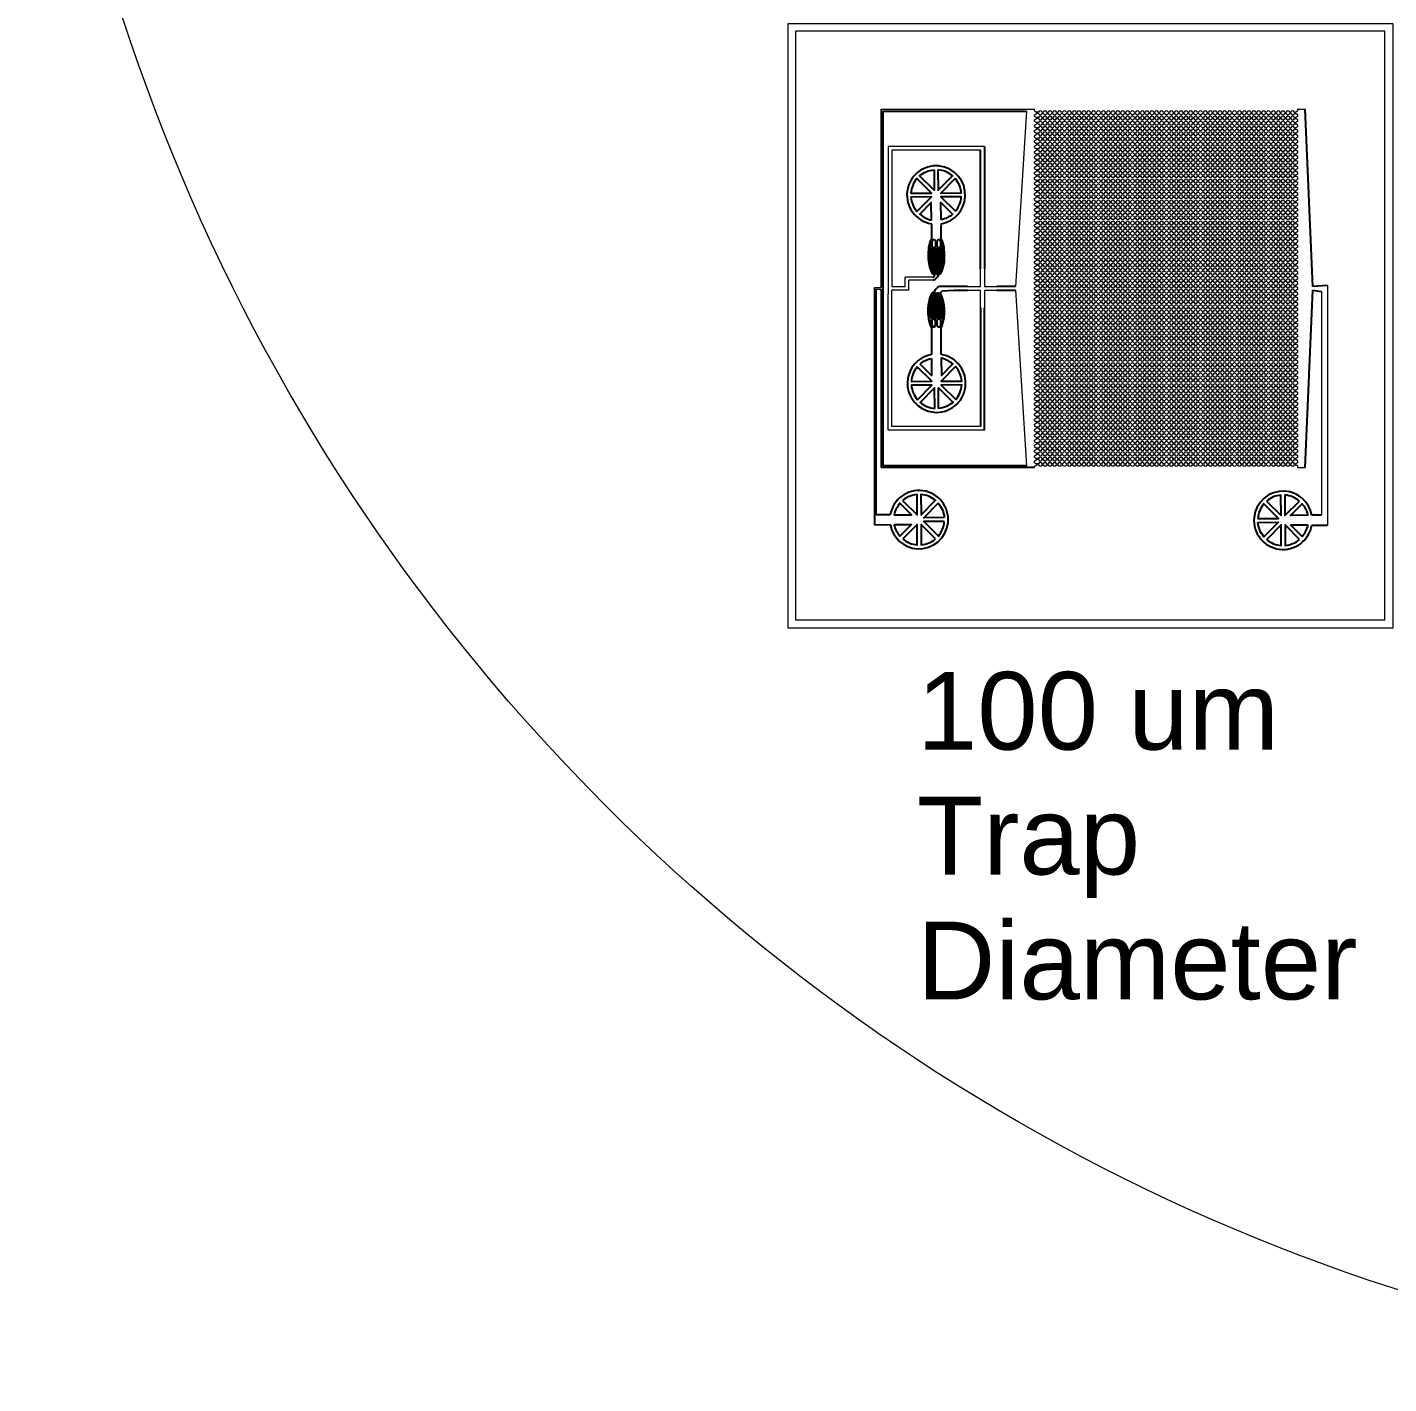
# Model space of a CAD drawing. Extents: x 4056 to 105656, y 4120 to 105720.
# Drawn here: x 4056 to 39093, y 4120 to 39020 of the extents above; entities that cross this region are included whole.
import ezdxf

# ---------------------------------------------------------------- set-up
doc = ezdxf.new("R2010")
doc.units = 13
doc.header["$MEASUREMENT"] = 0
doc.layers.add('Main Layer', color=7, linetype='Continuous', lineweight=0)
doc.styles.get("Standard").update_dxf_attribs({"font": 'Arial.ttf'})

# ---------------------------------------------------------------- blocks, each defined once
blk = doc.blocks.new('*U120')
at = {"lineweight": 0}
for p, q in [((48, 15), (77, 15)), ((48, -15), (77, -15))]:
    blk.add_line(p, q, dxfattribs=at)
for start, end in [(17.4576, 162.5424), (197.4576, 342.5424)]:
    blk.add_arc((0, 0), 50, start, end, dxfattribs=at)
blk = doc.blocks.new('*U121')
at = {"color": 0, "linetype": 'ByBlock', "lineweight": -2, "transparency": 16777216}
for p in [(0, 0), (125, 0), (250, 0), (375, 0), (500, 0), (625, 0), (750, 0), (875, 0), (1000, 0), (1125, 0), (1250, 0), (1375, 0), (1500, 0), (1625, 0), (1750, 0), (1875, 0), (2000, 0), (2125, 0), (2250, 0), (2375, 0), (2500, 0), (2625, 0), (2750, 0), (2875, 0), (3000, 0), (3125, 0), (3250, 0), (3375, 0), (3500, 0), (3625, 0), (3750, 0), (3875, 0), (4000, 0), (4125, 0), (4250, 0), (4375, 0), (4500, 0), (4625, 0), (4750, 0), (4875, 0), (5000, 0), (5125, 0), (5250, 0), (5375, 0), (5500, 0), (5625, 0), (5750, 0), (5875, 0), (6000, 0), (6125, 0), (6250, 0), (6375, 0), (6500, 0)]:
    blk.add_blockref('*U120', p, dxfattribs=at)
blk = doc.blocks.new('*U118')
at = {"lineweight": 0}
for p, q in [((-148, -355), (-98, -390)), ((-148, -455), (-98, -420)), ((-148, -490), (-148, -455)), ((-48, -390), (-98, -390)), ((-48, -420), (-98, -420)), ((6627, -355), (6577, -390)), ((6627, -455), (6577, -420)), ((6627, -490), (6627, -455))]:
    blk.add_line(p, q, dxfattribs=at)
blk.add_blockref('*U121', (0, -405), dxfattribs=at)
blk = doc.blocks.new('*U119')
at = {"color": 0, "linetype": 'ByBlock', "lineweight": -2, "transparency": 16777216}
for p in [(0, 9045), (0, 8910), (0, 8775), (0, 8640), (0, 8505), (0, 8370), (0, 8235), (0, 8100), (0, 7965), (0, 7830), (0, 7695), (0, 7560), (0, 7425), (0, 7290), (0, 7155), (0, 7020), (0, 6885), (0, 6750), (0, 6615), (0, 6480), (0, 6345), (0, 6210), (0, 6075), (0, 5940), (0, 5805), (0, 5670), (0, 5535), (0, 5400), (0, 5265), (0, 5130), (0, 4995), (0, 4860), (0, 4725), (0, 4590), (0, 4455), (0, 4320), (0, 4185), (0, 4050), (0, 3915), (0, 3780), (0, 3645), (0, 3510), (0, 3375), (0, 3240), (0, 3105), (0, 2970), (0, 2835), (0, 2700), (0, 2565), (0, 2430), (0, 2295), (0, 2160), (0, 2025), (0, 1890), (0, 1755), (0, 1620), (0, 1485), (0, 1350), (0, 1215), (0, 1080), (0, 945), (0, 810), (0, 675), (0, 540), (0, 405), (0, 270), (0, 135), (0, 0)]:
    blk.add_blockref('*U118', p, dxfattribs=at)

msp = doc.modelspace()

# ---------------------------------------------------------------- linework, layer by layer
at = {"lineweight": 0}
for p, q in [((23836, 23764), (23836, 38920)), ((38993, 38920), (23836, 38920)), ((38993, 23764), (38993, 38920)), ((26030, 36915), (29975, 36915)), ((29774, 36865), (29483, 32353)), ((29975, 36870), (29975, 36915)), ((36750, 36870), (36750, 36915)), ((36769, 36915), (36750, 36915)), ((36769, 36915), (36938, 36915)), ((28686, 35956), (26209, 35956)), ((26209, 35956), (26209, 32159)), ((28586, 35856), (26309, 35856)), ((26309, 35856), (26309, 32353)), ((27573, 33919), (27572, 33965)), ((26646, 32353), (26646, 32586)), ((27359, 32586), (26646, 32586)), ((28586, 32353), (28586, 32803)), ((28686, 32803), (28686, 32353)), ((25856, 32328), (26030, 32328)), ((25906, 32278), (26030, 32278)), ((26309, 32353), (26646, 32353)), ((26309, 28750), (26309, 32253)), ((26746, 32253), (26309, 32253)), ((27365, 32511), (26746, 32511)), ((26746, 32253), (26746, 32511)), ((28251, 32353), (28586, 32353)), ((28251, 32253), (28586, 32253)), ((28586, 31803), (28586, 32253)), ((28686, 32353), (29006, 32353)), ((28686, 32253), (29006, 32253)), ((28686, 32253), (28686, 31803)), ((29483, 32253), (29774, 27740)), ((37136, 32253), (37136, 32253)), ((37513, 32375), (37513, 26210)), ((26209, 28650), (26209, 32159)), ((37361, 32222), (37361, 26465)), ((28586, 28750), (26309, 28750)), ((28686, 28650), (26209, 28650)), ((36750, 27690), (36938, 27690)), ((38993, 23764), (23836, 23764))]:
    msp.add_line(p, q, dxfattribs=at)
for p, q in [((26030, 36915), (26030, 32328)), ((26080, 27740), (26080, 36865)), ((26080, 36865), (29774, 36865)), ((37136, 32353), (36938, 36915)), ((28586, 32803), (28586, 35856)), ((28686, 35956), (28686, 32803)), ((27323, 33964), (27324, 33668)), ((27324, 33668), (27324, 33575)), ((27574, 33576), (27573, 33919)), ((27248, 33316), (27239, 33215)), ((27252, 33356), (27248, 33316)), ((27294, 33516), (27252, 33356)), ((27324, 33575), (27294, 33516)), ((27606, 33518), (27574, 33576)), ((27649, 33358), (27606, 33518)), ((27653, 33318), (27649, 33358)), ((27663, 33218), (27653, 33318)), ((27239, 33215), (27239, 33083)), ((27239, 33083), (27248, 32984)), ((27248, 32984), (27255, 32948)), ((27255, 32948), (27270, 32868)), ((27635, 32869), (27650, 32949)), ((27650, 32949), (27656, 32986)), ((27656, 32986), (27664, 33086)), ((27664, 33086), (27663, 33218)), ((27270, 32868), (27276, 32845)), ((27276, 32845), (27290, 32801)), ((27290, 32801), (27296, 32785)), ((27296, 32785), (27310, 32753)), ((27310, 32753), (27353, 32673)), ((27353, 32673), (27404, 32638)), ((27504, 32638), (27554, 32675)), ((27554, 32675), (27597, 32754)), ((27597, 32754), (27611, 32787)), ((27611, 32787), (27616, 32803)), ((27616, 32803), (27629, 32847)), ((27629, 32847), (27635, 32869)), ((25856, 32328), (25856, 26222)), ((25906, 26472), (25906, 32278)), ((26030, 32278), (26030, 27690)), ((27875, 32353), (27533, 32351)), ((27545, 32189), (27597, 32241)), ((27597, 32241), (27905, 32253)), ((27975, 32353), (27875, 32353)), ((27905, 32253), (28251, 32253)), ((28251, 32353), (27975, 32353)), ((29483, 32353), (29006, 32353)), ((29006, 32253), (29483, 32253)), ((36938, 27690), (37136, 32253)), ((37513, 32375), (37136, 32353)), ((37136, 32253), (37361, 32222)), ((27248, 31913), (27242, 31877)), ((27263, 31993), (27248, 31913)), ((27268, 32015), (27263, 31993)), ((27282, 32059), (27268, 32015)), ((27287, 32076), (27282, 32059)), ((27301, 32108), (27287, 32076)), ((27344, 32188), (27301, 32108)), ((27394, 32224), (27344, 32188)), ((27588, 32109), (27545, 32189)), ((27602, 32077), (27588, 32109)), ((27608, 32061), (27602, 32077)), ((27621, 32017), (27608, 32061)), ((27627, 31995), (27621, 32017)), ((27643, 31915), (27627, 31995)), ((27649, 31879), (27643, 31915)), ((27242, 31877), (27233, 31777)), ((27233, 31777), (27235, 31645)), ((27235, 31645), (27245, 31545)), ((27245, 31545), (27249, 31505)), ((27646, 31507), (27650, 31547)), ((27659, 31779), (27649, 31879)), ((27650, 31547), (27659, 31647)), ((27659, 31647), (27659, 31779)), ((28586, 31803), (28586, 28750)), ((28686, 28650), (28686, 31803)), ((27249, 31505), (27292, 31344)), ((27292, 31344), (27323, 31286)), ((27323, 31286), (27327, 30601)), ((27573, 31287), (27604, 31346)), ((27574, 31194), (27573, 31287)), ((27577, 30603), (27574, 31194)), ((27604, 31346), (27646, 31507)), ((29975, 27690), (26030, 27690)), ((29774, 27740), (26080, 27740)), ((26266, 26473), (25906, 26472)), ((37361, 26465), (37112, 26464)), ((25856, 26222), (26268, 26223)), ((37113, 26214), (37513, 26210))]:
    msp.add_line(p, q)
msp.add_lwpolyline([(23636, 39120), (39193, 39120), (39193, 23564), (23636, 23564)], close=True, dxfattribs=at)
for points in [[(26948, 35125, 0.159174), (26796, 34751), (27323, 34753), (26947, 35126), (26948, 35125)], [(27391, 35352), (27393, 34825), (27017, 35197), (27019, 35196, -0.159174), (27391, 35352, 3734.089472)], [(27491, 35352), (27493, 34825), (27864, 35200, 0.159174), (27491, 35352, -3734.089472)], [(27935, 35129), (27564, 34755), (28092, 34757, 0.159174), (27935, 35129, 0.000114)], [(26952, 34279), (27323, 34653), (26796, 34651, 0.159174), (26952, 34279, -0.000581)], [(27322, 34055), (27320, 34508), (27023, 34208, 0.092093), (27322, 34055, 1291.273736)], [(27940, 34284, 0.159174), (28092, 34657), (27565, 34655), (27940, 34284)], [(27572, 34067), (27570, 34509), (27869, 34213, -0.129437), (27572, 34067, 5438.346978)], [(27327, 30500), (27329, 30057), (27030, 30354, -0.129437), (27327, 30500, 5438.346978)], [(27577, 30511), (27579, 30059), (27876, 30358, 0.092093), (27577, 30511, 1291.273736)], [(26960, 30283, 0.159174), (26807, 29909), (27334, 29912), (26960, 30283)], [(27947, 30288), (27576, 29913), (28103, 29916, 0.159174), (27947, 30288, -0.000581)], [(26964, 29437), (27335, 29812), (26808, 29809, 0.159174), (26964, 29437, 0.000114)], [(27951, 29442, 0.159174), (28104, 29816), (27576, 29813), (27952, 29441), (27951, 29442)], [(27409, 29214), (27406, 29741), (27035, 29367, 0.159174), (27409, 29214, -3734.089472)], [(27509, 29215), (27506, 29742), (27882, 29369), (27881, 29371, -0.159174), (27509, 29215, 3734.089472)], [(26581, 26843), (26956, 26472), (26953, 26999, 0.159174), (26581, 26843, -0.000581)], [(27427, 26847, 0.159174), (27053, 27000), (27056, 26473), (27428, 26849), (27427, 26847)], [(35947, 26827), (36322, 26456), (36319, 26983, 0.159174), (35947, 26827, 0.000114)], [(36793, 26831, 0.159174), (36419, 26984), (36422, 26456), (36793, 26831)], [(26358, 26473), (26810, 26476), (26511, 26772, 0.092093), (26358, 26473, 1291.273736)], [(27654, 26405), (27127, 26402), (27499, 26778), (27498, 26777, -0.159174), (27654, 26405, 3734.089472)], [(35724, 26382), (36252, 26385), (35877, 26756, 0.159174), (35724, 26382, -3734.089472)], [(37010, 26464), (36568, 26461), (36864, 26761, -0.129437), (37010, 26464, 5438.346978)], [(27655, 26305), (27127, 26302), (27502, 25931, 0.159174), (27655, 26305, -3734.089472)], [(35725, 26282), (36252, 26285), (35880, 25909), (35881, 25910, -0.159174), (35725, 26282, 3734.089472)], [(26369, 26224), (26811, 26226), (26515, 25926, -0.129437), (26369, 26224, 5438.346978)], [(26586, 25856, 0.159174), (26960, 25703), (26957, 26231), (26586, 25856)], [(27432, 25860), (27057, 26231), (27060, 25704, 0.159174), (27432, 25860, 0.000114)], [(35952, 25840, 0.159174), (36326, 25687), (36323, 26215), (35951, 25838), (35952, 25840)], [(36798, 25844), (36423, 26215), (36426, 25688, 0.159174), (36798, 25844, -0.000581)], [(37021, 26214), (36569, 26211), (36868, 25915, 0.092093), (37021, 26214, 1291.273736)]]:
    msp.add_lwpolyline(points, format="xyb", close=True)
for points in [[(27278, 33236), (27278, 33296), (27263, 33316), (27256, 33316), (27247, 33216), (27263, 33216)], [(27302, 33508), (27261, 33347), (27272, 33347), (27302, 33387)], [(27272, 33347), (27269, 33347)], [(27309, 33316), (27294, 33296), (27294, 33236), (27309, 33216), (27329, 33216), (27344, 33236), (27344, 33296), (27329, 33316)], [(27334, 33507), (27334, 33387), (27364, 33348), (27404, 33348), (27434, 33388), (27434, 33508), (27404, 33548), (27364, 33548)], [(27375, 33316), (27360, 33296), (27360, 33236), (27375, 33216), (27395, 33216), (27410, 33236), (27410, 33296), (27395, 33316)], [(27404, 33348), (27364, 33348)], [(27441, 33316), (27426, 33296), (27426, 33236), (27441, 33216), (27461, 33217), (27476, 33237), (27476, 33297), (27461, 33317)], [(27466, 33508), (27466, 33388), (27496, 33348), (27536, 33348), (27566, 33389), (27566, 33509), (27536, 33548), (27496, 33548)], [(27507, 33317), (27492, 33297), (27492, 33237), (27507, 33217), (27527, 33217), (27542, 33237), (27542, 33297), (27527, 33317)], [(27536, 33348), (27496, 33348)], [(27573, 33317), (27558, 33297), (27558, 33237), (27573, 33217), (27593, 33217), (27608, 33237), (27608, 33297), (27593, 33317)], [(27598, 33510), (27640, 33349), (27628, 33349), (27598, 33389)], [(27624, 33297), (27624, 33237), (27639, 33217), (27655, 33218), (27645, 33317), (27639, 33317)], [(27628, 33349), (27632, 33349)], [(27247, 33216), (27263, 33216)], [(27279, 33064), (27279, 33004), (27264, 32984), (27256, 32984), (27247, 33084), (27264, 33084)], [(27276, 33200), (27261, 33180), (27262, 33120), (27277, 33100), (27297, 33100), (27312, 33120), (27311, 33180), (27296, 33200)], [(27297, 32968), (27277, 32968), (27263, 32948), (27278, 32868), (27298, 32868), (27313, 32888), (27313, 32948)], [(27297, 33100), (27277, 33100)], [(27310, 33084), (27295, 33064), (27295, 33004), (27310, 32984), (27330, 32984), (27345, 33004), (27345, 33064), (27330, 33084)], [(27329, 33216), (27309, 33216)], [(27330, 32984), (27310, 32984)], [(27342, 33200), (27327, 33180), (27328, 33120), (27343, 33100), (27363, 33100), (27378, 33120), (27377, 33180), (27362, 33200)], [(27343, 32968), (27329, 32948), (27329, 32888), (27344, 32868), (27364, 32868), (27379, 32888), (27379, 32948), (27363, 32968)], [(27363, 33100), (27343, 33100)], [(27376, 33084), (27361, 33064), (27361, 33004), (27376, 32984), (27396, 32984), (27411, 33004), (27411, 33064), (27396, 33084)], [(27395, 33216), (27375, 33216)], [(27396, 32984), (27376, 32984)], [(27408, 33200), (27393, 33180), (27394, 33120), (27409, 33100), (27429, 33100), (27444, 33120), (27443, 33180), (27428, 33200)], [(27409, 32968), (27395, 32948), (27395, 32888), (27410, 32868), (27430, 32868), (27445, 32888), (27445, 32948), (27429, 32968)], [(27429, 33100), (27409, 33100)], [(27442, 33084), (27427, 33064), (27427, 33004), (27442, 32984), (27462, 32985), (27477, 33005), (27477, 33065), (27462, 33085)], [(27461, 33217), (27441, 33216)], [(27462, 32985), (27442, 32984)], [(27474, 33201), (27459, 33181), (27460, 33121), (27475, 33101), (27495, 33101), (27510, 33121), (27509, 33181), (27494, 33201)], [(27475, 32969), (27461, 32949), (27461, 32889), (27476, 32869), (27496, 32869), (27511, 32889), (27511, 32949), (27495, 32969)], [(27495, 33101), (27475, 33101)], [(27508, 33085), (27493, 33065), (27493, 33005), (27508, 32985), (27528, 32985), (27543, 33005), (27543, 33065), (27528, 33085)], [(27527, 33217), (27507, 33217)], [(27528, 32985), (27508, 32985)], [(27540, 33201), (27525, 33181), (27526, 33121), (27541, 33101), (27561, 33101), (27576, 33121), (27575, 33181), (27560, 33201)], [(27541, 32969), (27527, 32949), (27527, 32889), (27542, 32869), (27562, 32869), (27577, 32889), (27577, 32949), (27561, 32969)], [(27561, 33101), (27541, 33101)], [(27574, 33085), (27559, 33065), (27559, 33005), (27574, 32985), (27594, 32985), (27609, 33005), (27609, 33065), (27594, 33085)], [(27593, 33217), (27573, 33217)], [(27594, 32985), (27574, 32985)], [(27606, 33201), (27591, 33181), (27592, 33121), (27607, 33101), (27627, 33101), (27642, 33121), (27641, 33181), (27626, 33201)], [(27627, 32969), (27607, 32969), (27593, 32949), (27593, 32889), (27608, 32869), (27627, 32869), (27643, 32949)], [(27627, 33101), (27607, 33101)], [(27625, 33065), (27625, 33005), (27640, 32985), (27648, 32985), (27656, 33086), (27640, 33085)], [(27639, 33217), (27655, 33218)], [(27640, 32985), (27648, 32985)], [(27278, 32868), (27298, 32868)], [(27316, 32845), (27309, 32835), (27309, 32805), (27317, 32795), (27327, 32795), (27334, 32805), (27334, 32835), (27326, 32845)], [(27327, 32795), (27317, 32795)], [(27333, 32787), (27326, 32777), (27326, 32747), (27333, 32737), (27343, 32738), (27351, 32748), (27351, 32778), (27343, 32788)], [(27343, 32738), (27333, 32737)], [(27349, 32846), (27342, 32836), (27342, 32806), (27350, 32796), (27360, 32796), (27367, 32806), (27367, 32836), (27359, 32846)], [(27368, 32690), (27368, 32720), (27360, 32730), (27350, 32730), (27343, 32720), (27361, 32681)], [(27364, 32868), (27344, 32868)], [(27360, 32796), (27350, 32796)], [(27366, 32788), (27359, 32778), (27359, 32748), (27366, 32738), (27376, 32738), (27384, 32748), (27384, 32778), (27376, 32788)], [(27376, 32738), (27366, 32738)], [(27382, 32846), (27375, 32836), (27375, 32806), (27383, 32796), (27393, 32796), (27400, 32806), (27400, 32836), (27392, 32846)], [(27383, 32730), (27376, 32720), (27376, 32690), (27383, 32680), (27393, 32680), (27401, 32690), (27401, 32720), (27393, 32730)], [(27393, 32796), (27383, 32796)], [(27393, 32680), (27383, 32680)], [(27399, 32788), (27392, 32778), (27392, 32748), (27399, 32738), (27409, 32738), (27417, 32748), (27417, 32778), (27409, 32788)], [(27409, 32738), (27399, 32738)], [(27415, 32846), (27408, 32836), (27408, 32806), (27416, 32796), (27426, 32796), (27433, 32806), (27433, 32836), (27425, 32846)], [(27416, 32730), (27409, 32720), (27409, 32690), (27416, 32680), (27426, 32680), (27434, 32690), (27434, 32720), (27426, 32730)], [(27430, 32868), (27410, 32868)], [(27426, 32796), (27416, 32796)], [(27426, 32680), (27416, 32680)], [(27432, 32788), (27425, 32778), (27425, 32748), (27432, 32738), (27442, 32738), (27450, 32748), (27450, 32778), (27442, 32788)], [(27442, 32738), (27432, 32738)], [(27448, 32846), (27441, 32836), (27441, 32806), (27449, 32796), (27459, 32796), (27466, 32806), (27466, 32836), (27458, 32846)], [(27449, 32730), (27442, 32720), (27442, 32690), (27449, 32680), (27459, 32680), (27467, 32690), (27467, 32720), (27459, 32730)], [(27459, 32796), (27449, 32796)], [(27459, 32680), (27449, 32680)], [(27465, 32788), (27458, 32778), (27458, 32748), (27465, 32738), (27475, 32738), (27483, 32748), (27483, 32778), (27475, 32788)], [(27475, 32738), (27465, 32738)], [(27481, 32846), (27474, 32836), (27474, 32806), (27482, 32796), (27492, 32796), (27499, 32806), (27499, 32836), (27491, 32846)], [(27482, 32730), (27475, 32720), (27475, 32690), (27482, 32680), (27492, 32680), (27500, 32690), (27500, 32720), (27492, 32730)], [(27496, 32869), (27476, 32869)], [(27492, 32796), (27482, 32796)], [(27492, 32680), (27482, 32680)], [(27498, 32788), (27491, 32778), (27491, 32748), (27498, 32738), (27508, 32738), (27516, 32748), (27516, 32778), (27508, 32788)], [(27508, 32738), (27498, 32738)], [(27514, 32846), (27507, 32836), (27507, 32806), (27515, 32796), (27525, 32796), (27532, 32806), (27532, 32836), (27524, 32846)], [(27515, 32730), (27508, 32720), (27508, 32690), (27515, 32680), (27525, 32680), (27533, 32690), (27533, 32720), (27525, 32730)], [(27525, 32796), (27515, 32796)], [(27525, 32680), (27515, 32680)], [(27531, 32788), (27524, 32778), (27524, 32748), (27531, 32738), (27541, 32739), (27549, 32749), (27549, 32779), (27541, 32789)], [(27541, 32739), (27531, 32738)], [(27547, 32847), (27540, 32837), (27540, 32807), (27548, 32797), (27558, 32797), (27565, 32807), (27565, 32837), (27557, 32847)], [(27541, 32691), (27547, 32682), (27566, 32721), (27558, 32731), (27548, 32731), (27541, 32721)], [(27562, 32869), (27542, 32869)], [(27558, 32797), (27548, 32797)], [(27564, 32789), (27557, 32779), (27557, 32749), (27564, 32739), (27574, 32739), (27582, 32749), (27582, 32779), (27574, 32789)], [(27574, 32739), (27564, 32739)], [(27580, 32847), (27573, 32837), (27573, 32807), (27581, 32797), (27591, 32797), (27598, 32807), (27598, 32837), (27590, 32847)], [(27591, 32797), (27581, 32797)], [(27627, 32869), (27608, 32869)], [(27270, 31893), (27290, 31893), (27305, 31913), (27305, 31973), (27290, 31993), (27271, 31993), (27255, 31913)], [(27271, 31993), (27290, 31993)], [(27317, 32016), (27325, 32026), (27325, 32056), (27317, 32066), (27307, 32065), (27300, 32055), (27300, 32025), (27307, 32015)], [(27307, 32065), (27317, 32066)], [(27334, 32074), (27341, 32084), (27341, 32114), (27333, 32124), (27323, 32124), (27316, 32114), (27316, 32084), (27324, 32074)], [(27356, 31893), (27371, 31913), (27371, 31973), (27356, 31993), (27336, 31993), (27321, 31973), (27321, 31913), (27336, 31893)], [(27323, 32124), (27333, 32124)], [(27357, 32172), (27351, 32180), (27332, 32142), (27340, 32132), (27350, 32132), (27357, 32142)], [(27350, 32016), (27358, 32026), (27358, 32056), (27350, 32066), (27340, 32066), (27333, 32056), (27333, 32026), (27340, 32016)], [(27336, 31993), (27356, 31993)], [(27340, 32066), (27350, 32066)], [(27367, 32074), (27374, 32084), (27374, 32114), (27366, 32124), (27356, 32124), (27349, 32114), (27349, 32084), (27357, 32074)], [(27356, 32124), (27366, 32124)], [(27383, 32132), (27390, 32142), (27390, 32172), (27383, 32182), (27373, 32182), (27365, 32172), (27365, 32142), (27373, 32132)], [(27383, 32016), (27391, 32026), (27391, 32056), (27383, 32066), (27373, 32066), (27366, 32056), (27366, 32026), (27373, 32016)], [(27373, 32182), (27383, 32182)], [(27373, 32066), (27383, 32066)], [(27400, 32074), (27407, 32084), (27407, 32114), (27399, 32124), (27389, 32124), (27382, 32114), (27382, 32084), (27390, 32074)], [(27422, 31894), (27437, 31914), (27437, 31974), (27422, 31994), (27402, 31993), (27387, 31973), (27387, 31913), (27402, 31893)], [(27389, 32124), (27399, 32124)], [(27416, 32132), (27423, 32142), (27423, 32172), (27416, 32182), (27406, 32182), (27398, 32172), (27398, 32142), (27406, 32132)], [(27416, 32016), (27424, 32026), (27424, 32056), (27416, 32066), (27406, 32066), (27399, 32056), (27399, 32026), (27406, 32016)], [(27402, 31993), (27422, 31994)], [(27406, 32182), (27416, 32182)], [(27406, 32066), (27416, 32066)], [(27433, 32074), (27440, 32084), (27440, 32114), (27432, 32124), (27422, 32124), (27415, 32114), (27415, 32084), (27423, 32074)], [(27422, 32124), (27432, 32124)], [(27449, 32132), (27456, 32142), (27456, 32172), (27449, 32182), (27439, 32182), (27431, 32172), (27431, 32142), (27439, 32132)], [(27449, 32016), (27457, 32026), (27457, 32056), (27449, 32066), (27439, 32066), (27432, 32056), (27432, 32026), (27439, 32016)], [(27439, 32182), (27449, 32182)], [(27439, 32066), (27449, 32066)], [(27466, 32074), (27473, 32084), (27473, 32114), (27465, 32124), (27455, 32124), (27448, 32114), (27448, 32084), (27456, 32074)], [(27488, 31894), (27503, 31914), (27503, 31974), (27488, 31994), (27468, 31994), (27453, 31974), (27453, 31914), (27468, 31894)], [(27455, 32124), (27465, 32124)], [(27482, 32132), (27489, 32142), (27489, 32172), (27482, 32182), (27472, 32182), (27464, 32172), (27464, 32142), (27472, 32132)], [(27482, 32016), (27490, 32026), (27490, 32056), (27482, 32066), (27472, 32066), (27465, 32056), (27465, 32026), (27472, 32016)], [(27468, 31994), (27488, 31994)], [(27472, 32182), (27482, 32182)], [(27472, 32066), (27482, 32066)], [(27499, 32074), (27506, 32084), (27506, 32114), (27498, 32124), (27488, 32124), (27481, 32114), (27481, 32084), (27489, 32074)], [(27488, 32124), (27498, 32124)], [(27515, 32132), (27522, 32143), (27522, 32173), (27515, 32182), (27505, 32182), (27497, 32172), (27497, 32142), (27505, 32132)], [(27515, 32016), (27523, 32027), (27523, 32057), (27515, 32066), (27505, 32066), (27498, 32056), (27498, 32026), (27505, 32016)], [(27505, 32182), (27515, 32182)], [(27505, 32066), (27515, 32066)], [(27532, 32075), (27539, 32085), (27539, 32115), (27531, 32125), (27521, 32125), (27514, 32114), (27514, 32084), (27522, 32075)], [(27554, 31894), (27569, 31914), (27569, 31974), (27554, 31994), (27534, 31994), (27519, 31974), (27519, 31914), (27534, 31894)], [(27521, 32125), (27531, 32125)], [(27530, 32173), (27530, 32143), (27538, 32133), (27548, 32133), (27555, 32143), (27537, 32181)], [(27548, 32017), (27556, 32027), (27556, 32057), (27548, 32067), (27538, 32067), (27531, 32057), (27531, 32027), (27538, 32017)], [(27534, 31994), (27554, 31994)], [(27538, 32067), (27548, 32067)], [(27565, 32075), (27572, 32085), (27572, 32115), (27564, 32125), (27554, 32125), (27547, 32115), (27547, 32085), (27555, 32075)], [(27554, 32125), (27564, 32125)], [(27581, 32017), (27589, 32027), (27589, 32057), (27581, 32067), (27571, 32067), (27564, 32057), (27564, 32027), (27571, 32017)], [(27571, 32067), (27581, 32067)], [(27600, 31894), (27620, 31895), (27635, 31915), (27619, 31995), (27600, 31994), (27585, 31974), (27585, 31914)], [(27619, 31995), (27600, 31994)], [(27273, 31797), (27273, 31857), (27257, 31877), (27250, 31877), (27241, 31777), (27258, 31777)], [(27274, 31565), (27274, 31625), (27259, 31645), (27243, 31645), (27253, 31545), (27259, 31545)], [(27259, 31645), (27243, 31645)], [(27257, 31877), (27250, 31877)], [(27291, 31661), (27306, 31681), (27306, 31741), (27291, 31761), (27271, 31761), (27256, 31741), (27256, 31681), (27271, 31661)], [(27271, 31761), (27291, 31761)], [(27324, 31777), (27339, 31797), (27339, 31857), (27323, 31877), (27303, 31877), (27289, 31857), (27289, 31797), (27304, 31777)], [(27325, 31545), (27340, 31565), (27340, 31625), (27325, 31645), (27305, 31645), (27290, 31625), (27290, 31565), (27305, 31545)], [(27303, 31877), (27323, 31877)], [(27305, 31645), (27325, 31645)], [(27357, 31661), (27372, 31681), (27372, 31741), (27357, 31761), (27337, 31761), (27322, 31741), (27322, 31681), (27337, 31661)], [(27337, 31761), (27357, 31761)], [(27390, 31777), (27405, 31797), (27405, 31857), (27389, 31877), (27369, 31877), (27355, 31857), (27355, 31797), (27370, 31777)], [(27391, 31545), (27406, 31565), (27406, 31625), (27391, 31645), (27371, 31645), (27356, 31625), (27356, 31565), (27371, 31545)], [(27369, 31877), (27389, 31877)], [(27371, 31645), (27391, 31645)], [(27423, 31662), (27438, 31682), (27438, 31742), (27423, 31762), (27403, 31761), (27388, 31741), (27388, 31681), (27403, 31661)], [(27403, 31761), (27423, 31762)], [(27456, 31778), (27471, 31798), (27471, 31858), (27455, 31878), (27435, 31878), (27421, 31858), (27421, 31798), (27436, 31778)], [(27457, 31546), (27472, 31566), (27472, 31626), (27457, 31646), (27437, 31646), (27422, 31626), (27422, 31566), (27437, 31546)], [(27435, 31878), (27455, 31878)], [(27437, 31646), (27457, 31646)], [(27489, 31662), (27504, 31682), (27504, 31742), (27489, 31762), (27469, 31762), (27454, 31742), (27454, 31682), (27469, 31662)], [(27469, 31762), (27489, 31762)], [(27522, 31778), (27537, 31798), (27537, 31858), (27521, 31878), (27501, 31878), (27487, 31858), (27487, 31798), (27502, 31778)], [(27523, 31546), (27538, 31566), (27538, 31626), (27523, 31646), (27503, 31646), (27488, 31626), (27488, 31566), (27503, 31546)], [(27501, 31878), (27521, 31878)], [(27503, 31646), (27523, 31646)], [(27555, 31662), (27570, 31682), (27570, 31742), (27555, 31762), (27535, 31762), (27520, 31742), (27520, 31682), (27535, 31662)], [(27535, 31762), (27555, 31762)], [(27588, 31778), (27603, 31798), (27603, 31858), (27587, 31878), (27567, 31878), (27553, 31858), (27553, 31798), (27568, 31778)], [(27589, 31546), (27604, 31566), (27604, 31626), (27589, 31646), (27569, 31646), (27554, 31626), (27554, 31566), (27569, 31546)], [(27567, 31878), (27587, 31878)], [(27569, 31646), (27589, 31646)], [(27621, 31663), (27636, 31683), (27636, 31743), (27621, 31763), (27601, 31762), (27586, 31742), (27586, 31682), (27601, 31662)], [(27601, 31762), (27621, 31763)], [(27619, 31799), (27619, 31859), (27633, 31879), (27641, 31879), (27651, 31779), (27634, 31779)], [(27620, 31627), (27620, 31567), (27635, 31547), (27642, 31547), (27651, 31647), (27635, 31647)], [(27651, 31647), (27635, 31647)], [(27300, 31352), (27257, 31513), (27269, 31513), (27300, 31473)], [(27269, 31513), (27266, 31513)], [(27432, 31354), (27432, 31474), (27401, 31514), (27361, 31514), (27332, 31474), (27332, 31354), (27362, 31314), (27402, 31314)], [(27361, 31514), (27401, 31514)], [(27564, 31355), (27564, 31475), (27533, 31515), (27493, 31514), (27464, 31474), (27464, 31354), (27494, 31314), (27534, 31315)], [(27493, 31514), (27533, 31515)], [(27596, 31354), (27637, 31515), (27625, 31515), (27596, 31475)], [(27625, 31515), (27629, 31515)]]:
    msp.add_lwpolyline(points, close=True)
for centre, radius, start, end in [((27444, 34704), 750, 356.4571, 260.6856), ((27444, 34704), 750, 279.8737, 356.4571), ((27350, 32639), 53.9, 279.4025, 358.6994), ((27280, 32743), 247, 289.955, 334.8139), ((27618, 32119), 247, 109.955, 154.8139), ((27455, 29862), 750, 176.4571, 80.6856), ((27455, 29862), 750, 99.8737, 176.4571), ((27006, 26352), 750, 266.4571, 170.6856), ((36373, 26335), 750, 86.4571, 350.6856), ((36373, 26335), 750, 9.8737, 86.4571), ((27006, 26352), 750, 189.8737, 266.4571)]:
    msp.add_arc(centre, radius, start, end)
at = {"layer": 'Main Layer'}
msp.add_circle((54856, 54920), 50800, dxfattribs=at)

# ---------------------------------------------------------------- block references
at = {"lineweight": 0}
msp.add_blockref('*U119', (30123, 28180), dxfattribs=at)

# ---------------------------------------------------------------- texts
for s, p in [('100 um', (26951, 20435)), ('Trap ', (26951, 17222)), ('Diameter', (26951, 14009))]:
    msp.add_text(s, height=2000, dxfattribs=at).set_placement(p)

doc.saveas('drawing.dxf')
